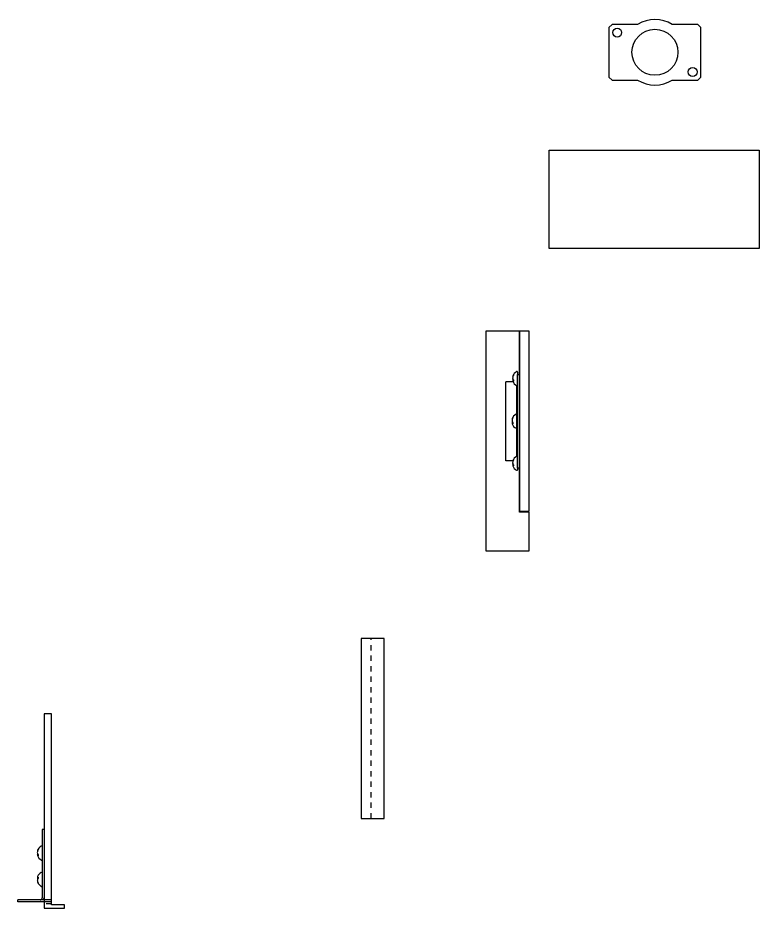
# Model space of a CAD drawing. Header units: inches. Extents: x 185 to 315, y 0 to 83.
# Drawn here: x 233.92 to 248.04, y 21.67 to 38.62 of the extents above; entities that cross this region are included whole.
import ezdxf

# ---------------------------------------------------------------- set-up
doc = ezdxf.new("R2010")
doc.units = ezdxf.units.IN
doc.header["$LTSCALE"] = 0.5
doc.header["$MEASUREMENT"] = 0
doc.linetypes.add('HIDDEN2', pattern=[0.1875, 0.125, -0.0625])
doc.linetypes.add('PHANTOM', pattern=[0.5, 0.25, -0.05, 0.05, -0.05, 0.05, -0.05])
doc.layers.get('0').update_dxf_attribs({"color": 255, "linetype": 'CONTINUOUS'})
doc.layers.add('Construction', color=60, linetype='PHANTOM', plot=False)
for name, color, linetype in [('End Cap', 92, 'CONTINUOUS'), ('Hardware', 242, 'CONTINUOUS'), ('Housing', 150, 'CONTINUOUS'), ('Reflector', 40, 'CONTINUOUS')]:
    doc.layers.add(name, color=color, linetype=linetype)

# ---------------------------------------------------------------- blocks, each defined once
blk = doc.blocks.new('LSAD_Feed_Top')
at = {"layer": 'Hardware', "transparency": 16777216}
for p, q in [((-0.815, 0.531), (-0.875, 0.471)), ((-0.329, 0.531), (-0.815, 0.531)), ((0.815, 0.531), (0.329, 0.531)), ((0.875, 0.471), (0.815, 0.531)), ((-0.875, 0.471), (-0.875, -0.471)), ((0.875, -0.471), (0.875, 0.471)), ((-0.875, -0.471), (-0.815, -0.531)), ((0.815, -0.531), (0.875, -0.471)), ((-0.815, -0.531), (-0.329, -0.531)), ((0.329, -0.531), (0.815, -0.531))]:
    blk.add_line(p, q, dxfattribs=at)
for centre, radius in [((-0.719, 0.375), 0.085), ((0, 0), 0.438), ((0.719, -0.375), 0.085)]:
    blk.add_circle(centre, radius, dxfattribs=at)
for start, end in [(58.2117, 121.7883), (238.2117, 301.7883)]:
    blk.add_arc((0, 0), 0.625, start, end, dxfattribs=at)
blk = doc.blocks.new('*U61')
at = {"layer": 'Construction', "ltscale": 0.5, "transparency": 16777216}
blk.add_line((0, -3.617), (-0.141, -3.617), dxfattribs=at)
at = {"layer": 'End Cap', "linetype": 'Continuous', "lineweight": 25, "transparency": 16777216}
for p, q in [((-0.177, -2.203), (-0.177, -3.506)), ((-0.141, -2.203), (-0.177, -2.203)), ((-0.264, -2.616), (-0.269, -2.615)), ((-0.264, -2.663), (-0.269, -2.663)), ((-0.251, -2.686), (-0.269, -2.69)), ((-0.257, -2.599), (-0.264, -2.598)), ((-0.251, -2.69), (-0.264, -2.692)), ((-0.251, -2.577), (-0.251, -2.59)), ((-0.251, -2.678), (-0.251, -2.702)), ((-0.251, -3.137), (-0.269, -3.136)), ((-0.266, -3.187), (-0.269, -3.188)), ((-0.251, -3.121), (-0.264, -3.119)), ((-0.259, -3.207), (-0.264, -3.207)), ((-0.251, -3.112), (-0.251, -3.138)), ((-0.251, -3.22), (-0.251, -3.23)), ((0, -3.542), (-0.641, -3.542)), ((-0.641, -3.578), (-0.641, -3.542)), ((0, -3.578), (-0.641, -3.578))]:
    blk.add_line(p, q, dxfattribs=at)
at = {"layer": 'End Cap', "ltscale": 0.5, "transparency": 16777216}
blk.add_lwpolyline([(0, 0), (-0.141, 0), (-0.141, -3.701), (0.25, -3.701), (0.25, -3.638), (0, -3.638), (0, 0)], dxfattribs=at)
at = {"layer": 'End Cap', "linetype": 'Continuous', "lineweight": 25, "transparency": 16777216}
for centre, radius, start, end in [((-0.123, -2.652), 0.151, 117.7001, 162.388), ((-0.188, -2.528), 0.011, 0, 117.7001), ((-0.212, -2.624), 0.0576, 153.5412, 170.8358), ((-0.117, -2.656), 0.153, 163.8306, 174.3693), ((-0.166, -2.628), 0.104, 187.1875, 199.745), ((-0.169, -2.675), 0.101, 166.6489, 172.9122), ((-0.117, -2.648), 0.153, 185.6307, 196.1694), ((-0.213, -2.681), 0.057, 189.117, 197.6172), ((-0.262, -2.68), 0.0114, 233.6364, 262.6002), ((-0.123, -2.652), 0.151, 197.612, 242.2999), ((-0.16, -2.643), 0.114, 144.0549, 156.4578), ((-0.133, -2.667), 0.141, 147.1148, 157.8689), ((-0.189, -2.612), 0.091, 214.7254, 226.5122), ((-0.22, -2.654), 0.0575, 221.393, 237.4073), ((-0.188, -2.776), 0.011, 242.2999, 0), ((-0.123, -3.152), 0.151, 117.7001, 159.9358), ((-0.188, -3.028), 0.011, 0, 117.7001), ((-0.191, -3.127), 0.0784, 157.4063, 172.2502), ((-0.255, -3.086), 0.0335, 245.4106, 255.0587), ((-0.117, -3.151), 0.152, 167.4707, 174.3961), ((-0.188, -3.124), 0.0819, 188.1708, 199.868), ((-0.186, -3.18), 0.0834, 157.8351, 171.7445), ((-0.118, -3.153), 0.152, 185.6011, 196.1863), ((-0.259, -3.207), 0.0218, 107.5504, 115.7581), ((-0.191, -3.177), 0.0784, 187.7498, 202.5937), ((-0.123, -3.152), 0.151, 200.0642, 242.2999), ((-0.232, -3.16), 0.0527, 111.9749, 127.2299), ((-0.202, -3.206), 0.084, 126.3541, 137.5247), ((-0.124, -3.142), 0.149, 200.9977, 211.5717), ((-0.144, -3.159), 0.128, 201.9017, 213.583), ((-0.188, -3.276), 0.011, 242.2999, 0)]:
    blk.add_arc(centre, radius, start, end, dxfattribs=at)
for points, knots in [([(-0.213, -3.542), (-0.21, -3.542), (-0.206, -3.542), (-0.197, -3.539), (-0.191, -3.535), (-0.185, -3.53), (-0.181, -3.523), (-0.178, -3.515), (-0.177, -3.509), (-0.177, -3.506)], [0, 0, 0, 0, 0.28993, 0.408037, 0.51552, 0.620506, 0.731668, 0.856396, 1, 1, 1, 1]), ([(-0.151, -3.542), (-0.151, -3.541), (-0.147, -3.536), (-0.143, -3.524), (-0.142, -3.512), (-0.141, -3.506)], [0, 0, 0, 0, 0.064251, 0.511584, 1, 1, 1, 1])]:
    blk.add_open_spline(points, degree=3, knots=knots, dxfattribs=at)
blk = doc.blocks.new('*U70')
at = {"layer": 'End Cap', "color": 0, "linetype": 'ByBlock', "lineweight": 25, "transparency": 16777216}
for p, q in [((-0.31, 0.849), (-0.315, 0.85)), ((-0.302, 0.866), (-0.309, 0.866)), ((-0.297, 0.888), (-0.297, 0.874)), ((-0.447, -0.75), (-0.447, 0.75)), ((-0.306, 0.75), (-0.447, 0.75)), ((-0.31, 0.802), (-0.315, 0.802)), ((-0.297, 0.778), (-0.315, 0.775)), ((-0.297, 0.775), (-0.309, 0.773)), ((-0.297, 0.787), (-0.297, 0.762)), ((-0.235, -0.665), (-0.235, 0.678)), ((-0.235, 0.625), (-0.223, 0.625)), ((-0.322, 0.037), (-0.327, 0.037)), ((-0.314, 0.053), (-0.321, 0.054)), ((-0.309, 0.075), (-0.309, 0.062)), ((-0.322, -0.011), (-0.327, -0.011)), ((-0.309, -0.034), (-0.327, -0.037)), ((-0.309, -0.038), (-0.321, -0.04)), ((-0.309, -0.025), (-0.309, -0.05)), ((-0.223, -0.625), (-0.235, -0.625)), ((-0.311, -0.75), (-0.447, -0.75)), ((-0.31, -0.764), (-0.315, -0.763)), ((-0.31, -0.811), (-0.315, -0.811)), ((-0.297, -0.834), (-0.315, -0.838)), ((-0.302, -0.747), (-0.309, -0.746)), ((-0.297, -0.838), (-0.309, -0.84)), ((-0.297, -0.725), (-0.297, -0.738)), ((-0.297, -0.826), (-0.297, -0.85))]:
    blk.add_line(p, q, dxfattribs=at)
at = {"layer": 'End Cap', "color": 0, "linetype": 'ByBlock', "ltscale": 0.5, "transparency": 16777216}
for p, q in [((-0.223, 0.936), (-0.223, 0.894)), ((-0.223, -0.894), (-0.223, -0.924))]:
    blk.add_line(p, q, dxfattribs=at)
at = {"layer": 'End Cap', "color": 0, "linetype": 'ByBlock', "lineweight": 25, "transparency": 16777216}
blk.add_lwpolyline([(-0.823, 1.714), (-0.823, -2.464), (0, -2.464), (0, -1.732), (-0.187, -1.732), (-0.187, 1.714)], close=True, dxfattribs=at)
at = {"layer": 'End Cap', "color": 0, "ltscale": 0.5, "transparency": 16777216}
blk.add_lwpolyline([(0, 1.714), (-0.187, 1.714), (-0.187, -1.714), (0, -1.714)], close=True, dxfattribs=at)
at = {"layer": 'End Cap', "color": 0, "linetype": 'ByBlock', "ltscale": 0.5, "transparency": 16777216}
blk.add_lwpolyline([(-0.223, 0.894), (-0.187, 0.894), (-0.187, -0.894), (-0.223, -0.894)], close=True, dxfattribs=at)
at = {"layer": 'End Cap', "color": 0, "linetype": 'ByBlock', "lineweight": 25, "transparency": 16777216}
for centre, radius, start, end in [((-0.258, 0.841), 0.0576, 153.5412, 170.8358), ((-0.163, 0.808), 0.153, 163.8306, 174.3693), ((-0.169, 0.813), 0.151, 117.7001, 162.388), ((-0.205, 0.821), 0.114, 144.0549, 156.4578), ((-0.179, 0.798), 0.141, 147.1148, 157.8689), ((-0.234, 0.936), 0.011, 0, 117.7001), ((-0.212, 0.836), 0.104, 187.1875, 199.745), ((-0.215, 0.789), 0.101, 166.6489, 172.9122), ((-0.163, 0.817), 0.153, 185.6307, 196.1694), ((-0.258, 0.784), 0.057, 189.117, 197.6172), ((-0.308, 0.784), 0.0114, 233.6364, 262.6002), ((-0.169, 0.813), 0.151, 197.612, 242.2999), ((-0.235, 0.853), 0.091, 214.7254, 226.5122), ((-0.266, 0.811), 0.0575, 221.393, 237.4073), ((-0.234, 0.689), 0.011, 242.2999, 0), ((-0.27, 0.028), 0.0576, 153.5412, 170.8358), ((-0.175, -0.004), 0.153, 163.8306, 174.3693), ((-0.223, 0.024), 0.104, 187.1875, 199.745), ((-0.227, -0.023), 0.101, 166.6489, 172.9122), ((-0.181, 0), 0.151, 117.7001, 162.388), ((-0.217, 0.009), 0.114, 144.0549, 156.4578), ((-0.191, -0.015), 0.141, 147.1148, 157.8689), ((-0.246, 0.124), 0.011, 0, 117.7001), ((-0.175, 0.004), 0.153, 185.6307, 196.1694), ((-0.27, -0.028), 0.057, 189.117, 197.6172), ((-0.32, -0.028), 0.0114, 233.6364, 262.6002), ((-0.181, 0), 0.151, 197.612, 242.2999), ((-0.247, 0.041), 0.091, 214.7254, 226.5122), ((-0.278, -0.002), 0.0575, 221.393, 237.4073), ((-0.246, -0.124), 0.011, 242.2999, 0), ((-0.169, -0.8), 0.151, 117.7001, 162.388), ((-0.234, -0.676), 0.011, 0, 117.7001), ((-0.258, -0.772), 0.0576, 153.5412, 170.8358), ((-0.163, -0.804), 0.153, 163.8306, 174.3693), ((-0.212, -0.776), 0.104, 187.1875, 199.745), ((-0.215, -0.823), 0.101, 166.6489, 172.9122), ((-0.163, -0.796), 0.153, 185.6307, 196.1694), ((-0.258, -0.829), 0.057, 189.117, 197.6172), ((-0.308, -0.828), 0.0114, 233.6364, 262.6002), ((-0.169, -0.8), 0.151, 197.612, 242.2999), ((-0.205, -0.792), 0.114, 144.0549, 156.4578), ((-0.179, -0.815), 0.141, 147.1148, 157.8689), ((-0.235, -0.76), 0.091, 214.7254, 226.5122), ((-0.266, -0.802), 0.0575, 221.393, 237.4073), ((-0.234, -0.924), 0.011, 242.2999, 0)]:
    blk.add_arc(centre, radius, start, end, dxfattribs=at)
blk = doc.blocks.new('LSAD_Feed_Side')
at = {"layer": 'Hardware', "linetype": 'Continuous', "transparency": 16777216}
for p, q in [((-2, 0), (-2, 1.875)), ((-2, 1.875), (2, 1.875)), ((2, 1.875), (2, 0))]:
    blk.add_line(p, q, dxfattribs=at)
at = {"layer": 'Hardware', "transparency": 16777216}
blk.add_line((2, 0), (-2, 0), dxfattribs=at)
blk = doc.blocks.new('*U71')
at = {"layer": 'Construction', "color": 92, "linetype": 'HIDDEN2', "ltscale": 0.5, "transparency": 16777216}
blk.add_line((0, -1.714), (0, 1.714), dxfattribs=at)
at = {"layer": 'End Cap', "color": 0, "ltscale": 0.5, "transparency": 16777216}
blk.add_lwpolyline([(0.25, 1.714), (-0.187, 1.714), (-0.187, -1.714), (0.25, -1.714)], close=True, dxfattribs=at)

msp = doc.modelspace()

# ---------------------------------------------------------------- block references
at = {"ltscale": 0.5, "transparency": 16777216}
for name, p in [('LSAD_Feed_Side', (246.04352, 34.22915)), ('*U71', (240.6508, 25.09032))]:
    msp.add_blockref(name, p, dxfattribs=at)
at = {"layer": 'Hardware', "ltscale": 0.5, "transparency": 16777216}
msp.add_blockref('LSAD_Feed_Top', (246.05758, 37.96549), dxfattribs=at)
at = {"layer": 'Housing', "ltscale": 0.5}
msp.add_blockref('*U70', (243.66273, 30.9381), dxfattribs=at)
at = {"layer": 'Reflector', "ltscale": 0.5}
msp.add_blockref('*U61', (234.56298, 25.36697), dxfattribs=at)

doc.saveas('drawing.dxf')
